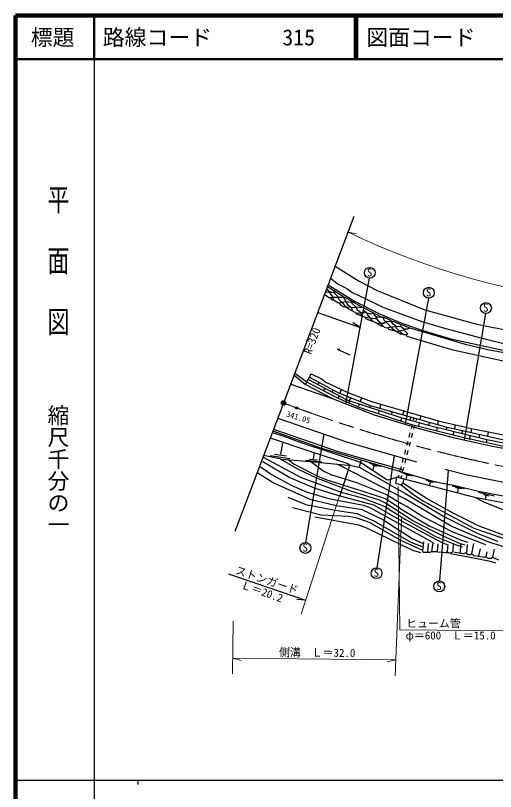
# Model space of a CAD drawing. Units: millimetres, scale not verified. Extents: x 40000 to 680000, y 20000 to 380000.
# Drawn here: x 40000 to 149959, y 202409 to 380000 of the extents above; entities that cross this region are included whole.
import ezdxf
from ezdxf.enums import TextEntityAlignment as Align

# ---------------------------------------------------------------- set-up
doc = ezdxf.new("R2010")
doc.units = ezdxf.units.MM
doc.header["$LTSCALE"] = 1000
doc.header["$PDMODE"] = 32
doc.header["$PDSIZE"] = 500
doc.linetypes.add('CHAIN', pattern=[18.5, 12, -1.5, 3.5, -1.5])
for name, color, linetype, lineweight in [('M-BGD', 7, 'Continuous', 25), ('M-BMK', 2, 'CHAIN', 13), ('M-BMK-SRVR', 3, 'Continuous', 25), ('M-STR-HTXT', 7, 'Continuous', 13), ('M-TTL', 2, 'Continuous', 140), ('M-TTL-BAND', 7, 'Continuous', 25), ('M-TTL-LINE', 7, 'Continuous', 50)]:
    doc.layers.add(name, color=color, linetype=linetype, lineweight=lineweight)
doc.layers.add('M-OTRS', color=6, linetype='Continuous')
doc.layers.add('M-TTL-TXT', color=7, linetype='Continuous')
doc.styles.add('@ＭＳ ゴシック', font='')
doc.styles.add('ＭＳ ゴシック', font='')
doc.styles.get('@ＭＳ ゴシック').set_extended_font_data('@MS Gothic')
doc.styles.get('ＭＳ ゴシック').set_extended_font_data('MS Gothic')

msp = doc.modelspace()

# ---------------------------------------------------------------- linework, layer by layer
at = {"layer": 'M-BGD'}
for p, q in [((113249, 322660), (118729, 319165)), ((112198, 319883), (113903, 318488)), ((115693, 291121), (121071, 319872)), ((111473, 317964), (115004, 315779)), ((111621, 318358), (117628, 314593)), ((113903, 318488), (115935, 317557)), ((118729, 319165), (122878, 317049)), ((110790, 316160), (111871, 315440)), ((111021, 316769), (111786, 316710)), ((112718, 315609), (111310, 317535)), ((111786, 316710), (111956, 316879)), ((111956, 316879), (112718, 316625)), ((112718, 316625), (112972, 316710)), ((112972, 317133), (113056, 316456)), ((112972, 316710), (113056, 316879)), ((113056, 316456), (113903, 315609)), ((115935, 317557), (117036, 316710)), ((117036, 316710), (121862, 314424)), ((122878, 317049), (133800, 312646)), ((111871, 315440), (112718, 315440)), ((112125, 315440), (112294, 315101)), ((112294, 315101), (112548, 314932)), ((112548, 314932), (112887, 314932)), ((112887, 314847), (112718, 315609)), ((112718, 315440), (112802, 315525)), ((112802, 315525), (115342, 315525)), ((113903, 314170), (112887, 314847)), ((113903, 315609), (113903, 315271)), ((113903, 315271), (114750, 314339)), ((115766, 314509), (113903, 314170)), ((114750, 314339), (114834, 314339)), ((114834, 314339), (115681, 313239)), ((115004, 315779), (116020, 313831)), ((115342, 315525), (119152, 313408)), ((116782, 314339), (115766, 314509)), ((117120, 314509), (116782, 314339)), ((117120, 314085), (117120, 314509)), ((117628, 314593), (123047, 311884)), ((121862, 314424), (124148, 313239)), ((134595, 315303), (129228, 286484)), ((114157, 314170), (114496, 313747)), ((114496, 313747), (115088, 313408)), ((115088, 313408), (117628, 313154)), ((115681, 313239), (118136, 311884)), ((116020, 313831), (116951, 313154)), ((116951, 313154), (117120, 312307)), ((117967, 313323), (117120, 314085)), ((117628, 313154), (117967, 313323)), ((117967, 313323), (119660, 313154)), ((118390, 312477), (117967, 313323)), ((119152, 313408), (119322, 313154)), ((119660, 313154), (124232, 310783)), ((119660, 312646), (120507, 311969)), ((124148, 313239), (133122, 309937)), ((133800, 312646), (145653, 309344)), ((109224, 312019), (118956, 308565)), ((118136, 311884), (118898, 311969)), ((118221, 311630), (118136, 311884)), ((120168, 310868), (118221, 311630)), ((118898, 312223), (118390, 312477)), ((119491, 311122), (118898, 312223)), ((118898, 311969), (118983, 312053)), ((118983, 312053), (119576, 312053)), ((119576, 312053), (119660, 311969)), ((119660, 311969), (120338, 312138)), ((122370, 310614), (120168, 310868)), ((120253, 310614), (120168, 310868)), ((120507, 311969), (121438, 311715)), ((120507, 311969), (120592, 311545)), ((120592, 311545), (121777, 310021)), ((121438, 311715), (122116, 311884)), ((122116, 311884), (122116, 311545)), ((122116, 311545), (122708, 311037)), ((122708, 311037), (122708, 310614)), ((122793, 310953), (122708, 310783)), ((124486, 310868), (122793, 310953)), ((123047, 311884), (127873, 309852)), ((126010, 310191), (124486, 310868)), ((147685, 311799), (142778, 282866)), ((118956, 308565), (117309, 309699)), ((121523, 310021), (120253, 310614)), ((121777, 310021), (121523, 310021)), ((122708, 309598), (121777, 310021)), ((122708, 310783), (122370, 310614)), ((122708, 310614), (124148, 308921)), ((122708, 309598), (124402, 309598)), ((123047, 309259), (122708, 309598)), ((123809, 308921), (123047, 309259)), ((124232, 310783), (124402, 310360)), ((124402, 310360), (126010, 308751)), ((124402, 309598), (124910, 309937)), ((124910, 309937), (126434, 310021)), ((126518, 309344), (126010, 310191)), ((126434, 310021), (130328, 308497)), ((127111, 308921), (126518, 309344)), ((127873, 309852), (133112, 308011)), ((128381, 309175), (128212, 308921)), ((133122, 309937), (138287, 308413)), ((145653, 309344), (162248, 306042)), ((124148, 308921), (123809, 308921)), ((124148, 308921), (124656, 308582)), ((124656, 308582), (125333, 308497)), ((125333, 308497), (126010, 308751)), ((125333, 308497), (125418, 308243)), ((125418, 308243), (127450, 307651)), ((126010, 308751), (128212, 308921)), ((126010, 308751), (126180, 308751)), ((126180, 308751), (126180, 308413)), ((126180, 308413), (128127, 307143)), ((127111, 308836), (127111, 308921)), ((127280, 308413), (127111, 308836)), ((128550, 307143), (127280, 308413)), ((127450, 307651), (127958, 307820)), ((129143, 308074), (128127, 307735)), ((128212, 308921), (129143, 308243)), ((129143, 308243), (129143, 307905)), ((129228, 308243), (129143, 308074)), ((129143, 307905), (129820, 307227)), ((129905, 308243), (129228, 308243)), ((130328, 308497), (129905, 308243)), ((130328, 308497), (143028, 304772)), ((133112, 308011), (139726, 306042)), ((138287, 308413), (147770, 305957)), ((128127, 307143), (128550, 307143)), ((128974, 306889), (128550, 307143)), ((129482, 306889), (128974, 306889)), ((129651, 306973), (129482, 306889)), ((129482, 306889), (129651, 306635)), ((129820, 307227), (129651, 306973)), ((129651, 306635), (139896, 303587)), ((139726, 306042), (155474, 302571)), ((147770, 305957), (155390, 304095)), ((143028, 304772), (148532, 303502)), ((114310, 303555), (113682, 303618)), ((113682, 303618), (116561, 302348)), ((139896, 303587), (152765, 300708)), ((148532, 303502), (158099, 301724)), ((103811, 297705), (106452, 295543)), ((103976, 298142), (106791, 296051)), ((106452, 295543), (107722, 297999)), ((107130, 296729), (115935, 292072)), ((107384, 297237), (114157, 293596)), ((107722, 297999), (110093, 296813)), ((110093, 296813), (111109, 296051)), ((103038, 295661), (112802, 292241)), ((106452, 295543), (112802, 292241)), ((106791, 296051), (113903, 292411)), ((109587, 296052), (109313, 295574)), ((111109, 296051), (116274, 293681)), ((110901, 294734), (110516, 294104)), ((112718, 294358), (112513, 293881)), ((114157, 293596), (114580, 293427)), ((114665, 294443), (114258, 293555)), ((114580, 293427), (121269, 290717)), ((116274, 293681), (121523, 291649)), ((112802, 292241), (122200, 288601)), ((114157, 293003), (113903, 292411)), ((113903, 292411), (118644, 290379)), ((115935, 292072), (128466, 287923)), ((116782, 292495), (116443, 291903)), ((116443, 291903), (116443, 291310)), ((119237, 292495), (118983, 291649)), ((121523, 291649), (136848, 287246)), ((118814, 291056), (118475, 290633)), ((118644, 290379), (130498, 286484)), ((121269, 290717), (121171, 290338)), ((121269, 290717), (138795, 285807)), ((123216, 289532), (123047, 288855)), ((123640, 290971), (123470, 290125)), ((100091, 287869), (116020, 282335)), ((122200, 288601), (132445, 285468)), ((126260, 289319), (126095, 288685)), ((128466, 287923), (128217, 287233)), ((128466, 287923), (134646, 286230)), ((128974, 289447), (128666, 288645)), ((130565, 288113), (130327, 287413)), ((131268, 287916), (131127, 287381)), ((131831, 287758), (131692, 287228)), ((132868, 288347), (132635, 287533)), ((130498, 286484), (144214, 283013)), ((130873, 286413), (130619, 285446)), ((131438, 286261), (131184, 285294)), ((132530, 286738), (132276, 286061)), ((134816, 286907), (134646, 286230)), ((134646, 286230), (147939, 282928)), ((136848, 287246), (136655, 286406)), ((136848, 287246), (144468, 285468)), ((140742, 286315), (140573, 285468)), ((98847, 284580), (101203, 283775)), ((98982, 284937), (109839, 281065)), ((99133, 285338), (113903, 280219)), ((110601, 284198), (106452, 259391)), ((130365, 284479), (130111, 283512)), ((130930, 284327), (130676, 283359)), ((132445, 285468), (140234, 283436)), ((136585, 285748), (136424, 284875)), ((138795, 285807), (138640, 285238)), ((138795, 285807), (143118, 284874)), ((140404, 284791), (140211, 284026)), ((142403, 285049), (142261, 284339)), ((143113, 284875), (153950, 282420)), ((144468, 285468), (144298, 284621)), ((144468, 285468), (158776, 282674)), ((148276, 284724), (148094, 283747)), ((98375, 283333), (107214, 280388)), ((101203, 283775), (105606, 282166)), ((129857, 282545), (129603, 281577)), ((130422, 282392), (130168, 281425)), ((140234, 283436), (149294, 281404)), ((144143, 283871), (143959, 283077)), ((152088, 281319), (144214, 283013)), ((146330, 284113), (146161, 283351)), ((147939, 282928), (147826, 282236)), ((147939, 282928), (159623, 280642)), ((100814, 279633), (101236, 282114)), ((105606, 282166), (119068, 277763)), ((109839, 281065), (135408, 273530)), ((116020, 282335), (131852, 277848)), ((129349, 280610), (129095, 279643)), ((149294, 281404), (163010, 278864)), ((96703, 278911), (105436, 274292)), ((100949, 278441), (96844, 279285)), ((98369, 279340), (102827, 278638)), ((99363, 279633), (102090, 279247)), ((107214, 280388), (116104, 277509)), ((108269, 278556), (108468, 279808)), ((113903, 280219), (128720, 275985)), ((126710, 279305), (122742, 253621)), ((129914, 280458), (129660, 279491)), ((96631, 277933), (102812, 274292)), ((104674, 276155), (100702, 278492)), ((100949, 278441), (109331, 277763)), ((102531, 278313), (103828, 277340)), ((103828, 277340), (109077, 274631)), ((106513, 278205), (110153, 277889)), ((107286, 278486), (109217, 278310)), ((107626, 277901), (110516, 275816)), ((109331, 277763), (109867, 277676)), ((109839, 277679), (116866, 277001)), ((114157, 277086), (113497, 277326)), ((129312, 269297), (114157, 277086)), ((116612, 277171), (114326, 270059)), ((116104, 277509), (116612, 277171)), ((119068, 277763), (118729, 276663)), ((119180, 278313), (119068, 277763)), ((119068, 277763), (125079, 273784)), ((121115, 277530), (123619, 276843)), ((121754, 277124), (122839, 276851)), ((128841, 278676), (128587, 277709)), ((129406, 278524), (129152, 277556)), ((99002, 273022), (95344, 275318)), ((95916, 276829), (98832, 274885)), ((108992, 274123), (104674, 276155)), ((110516, 275816), (112210, 274969)), ((116866, 277001), (118729, 276663)), ((118729, 276663), (129566, 270482)), ((122121, 276843), (121895, 276032)), ((128333, 276742), (128079, 275774)), ((128287, 275479), (131026, 274683)), ((128720, 275985), (128612, 275533)), ((128898, 276589), (128644, 275622)), ((139134, 275901), (137102, 250585)), ((138372, 276155), (143452, 274885)), ((98832, 274885), (103320, 272429)), ((102812, 274292), (108569, 271837)), ((105436, 274292), (114580, 270905)), ((116782, 271159), (108992, 274123)), ((109077, 274631), (111109, 273784)), ((111109, 273784), (119322, 271244)), ((112210, 274969), (118136, 273107)), ((125079, 273784), (125502, 273699)), ((125502, 273699), (127280, 274377)), ((127280, 274377), (127026, 272937)), ((145568, 269635), (127280, 274377)), ((127825, 274807), (127684, 274272)), ((128390, 274655), (128250, 274125)), ((128936, 273947), (128720, 273022)), ((129177, 274995), (130230, 274722)), ((129621, 274778), (129426, 273915)), ((134029, 273769), (136260, 273181)), ((135408, 273530), (137779, 272937)), ((143452, 274885), (155474, 272514)), ((107722, 269127), (99002, 273022)), ((103320, 272429), (106791, 270905)), ((108569, 271837), (114326, 270059)), ((118136, 273107), (124994, 270397)), ((127026, 272937), (128381, 272599)), ((128720, 273022), (128381, 272599)), ((128381, 272599), (131260, 270313)), ((128720, 273022), (134562, 269297)), ((134570, 273451), (135620, 273197)), ((135012, 273217), (134866, 272500)), ((137779, 272937), (140404, 272514)), ((140059, 272380), (142872, 271766)), ((140404, 272514), (142266, 272091)), ((140828, 272016), (142155, 271756)), ((141426, 271803), (141218, 270882)), ((142266, 272091), (146076, 271159)), ((106791, 270905), (111786, 269466)), ((114326, 270059), (114242, 270059)), ((114326, 270059), (122031, 268027)), ((114580, 270905), (119745, 269551)), ((123386, 269043), (116782, 271159)), ((119322, 271244), (124910, 269381)), ((124994, 270397), (128296, 268365)), ((129566, 270482), (138287, 265233)), ((131260, 270313), (133461, 268873)), ((146076, 271159), (155644, 269297)), ((146076, 270905), (149717, 270059)), ((147237, 270351), (148431, 270086)), ((147733, 270138), (147600, 269297)), ((102388, 269805), (106537, 268111)), ((113564, 267773), (107722, 269127)), ((111786, 269466), (119745, 267942)), ((119745, 269551), (124571, 267603)), ((124740, 268365), (123386, 269043)), ((131006, 264386), (124740, 268365)), ((124910, 269381), (128635, 266841)), ((128296, 268365), (129482, 267688)), ((139811, 263116), (129312, 269297)), ((133461, 268873), (144976, 262693)), ((134562, 269297), (140150, 266164)), ((145568, 269635), (147177, 268704)), ((157676, 267349), (145568, 269635)), ((147177, 268704), (155728, 265317)), ((103489, 267434), (110008, 265741)), ((106537, 268111), (113226, 266757)), ((113226, 266757), (118221, 265995)), ((119506, 266866), (113564, 267773)), ((119506, 266866), (124148, 264640)), ((119745, 267942), (121354, 267349)), ((121354, 267349), (135408, 259560)), ((122031, 268027), (129143, 263963)), ((124571, 267603), (129312, 264640)), ((128635, 266841), (134731, 263201)), ((133122, 265402), (129482, 267688)), ((108569, 265233), (118560, 263455)), ((110008, 265741), (116274, 265402)), ((116274, 265402), (117967, 265148)), ((117967, 265148), (121015, 264047)), ((118221, 265995), (122116, 264386)), ((124148, 264640), (130836, 260322)), ((136255, 260661), (129312, 264640)), ((140150, 261761), (133122, 265402)), ((138287, 265233), (145907, 261423)), ((140150, 266164), (146161, 263201)), ((118560, 263455), (120422, 262777)), ((121015, 264047), (128212, 259899)), ((122116, 264386), (130582, 259475)), ((129143, 263963), (137525, 259475)), ((137948, 260830), (131006, 264386)), ((134731, 263201), (141843, 259983)), ((148024, 259645), (139811, 263116)), ((146161, 263201), (153188, 260576)), ((120422, 262777), (130921, 257613)), ((147770, 258883), (140150, 261761)), ((144976, 262693), (154797, 259306)), ((145907, 261423), (150394, 259729)), ((128212, 259899), (133243, 257672)), ((130582, 259475), (133326, 258394)), ((130836, 260322), (133415, 259158)), ((133461, 259560), (133207, 257359)), ((135578, 259306), (135324, 257359)), ((135408, 259560), (135578, 259306)), ((135578, 259306), (135916, 259221)), ((141674, 258544), (136255, 260661)), ((137525, 259475), (139049, 258883)), ((141928, 259052), (137948, 260830)), ((141843, 259983), (143621, 259475)), ((152003, 258290), (148024, 259645)), ((130921, 257613), (132784, 257105)), ((134562, 259137), (134392, 257189)), ((136763, 259052), (136594, 257443)), ((139049, 258883), (138880, 257359)), ((140234, 259052), (140150, 257359)), ((141928, 258544), (141674, 258544)), ((141928, 259052), (141843, 257020)), ((143028, 258798), (141928, 259052)), ((142436, 258290), (141928, 258544)), ((143452, 258967), (143282, 257189)), ((144891, 259137), (144468, 256851)), ((146415, 257951), (146076, 256343)), ((149632, 257867), (149294, 256004)), ((133207, 257359), (133376, 257189)), ((133376, 257189), (134985, 257189)), ((134985, 257189), (135324, 257359)), ((135493, 257274), (135324, 257359)), ((136340, 257274), (135493, 257274)), ((136594, 257443), (136340, 257274)), ((136594, 257443), (136678, 257274)), ((136678, 257274), (138626, 257105)), ((138880, 257359), (138626, 257105)), ((138626, 257020), (138626, 257105)), ((139557, 256935), (138626, 257020)), ((138880, 257359), (139303, 256935)), ((139980, 257105), (139557, 256935)), ((139726, 256766), (139557, 256935)), ((148786, 255073), (139726, 256766)), ((140150, 257359), (139980, 257105)), ((140742, 257105), (140573, 257274)), ((142605, 256766), (140742, 257105)), ((143198, 257020), (142605, 256766)), ((143282, 257189), (143198, 257020)), ((143367, 256766), (143198, 257020)), ((143706, 256597), (143367, 256766)), ((144214, 256597), (143706, 256597)), ((144468, 256851), (144214, 256597)), ((144468, 256851), (144891, 256427)), ((144891, 256427), (147431, 256004)), ((147431, 256004), (147600, 256089)), ((147600, 256089), (147770, 256089)), ((147939, 257274), (147770, 256089)), ((147770, 256089), (148278, 255835)), ((148278, 255835), (149040, 255835)), ((149040, 255835), (149294, 256004)), ((149294, 256004), (150648, 255411)), ((150056, 254649), (148786, 255073)), ((88757, 252194), (106465, 246207)), ((106465, 246207), (104469, 246335))]:
    msp.add_line(p, q, dxfattribs=at)
for centre, radius in [((121163, 321118), 1250), ((134687, 316550), 1250), ((147777, 313046), 1250), ((104406, 290196), 100), ((104406, 290196), 80), ((104406, 290196), 60), ((104406, 290196), 40), ((104406, 290196), 20), ((104406, 290196), 20), ((106419, 258141), 1250), ((122708, 252371), 1250), ((137068, 249335), 1250)]:
    msp.add_circle(centre, radius, dxfattribs=at)
msp.add_point((104406, 290196), dxfattribs=at)
at = {"layer": 'M-BMK'}
msp.add_arc((216487, 595617), 325337, 249.28235, 266.85761, dxfattribs=at)
at = {"layer": 'M-BMK-SRVR'}
for p, q in [((117525, 333967), (101395, 291318)), ((101395, 291318), (90281, 261931))]:
    msp.add_line(p, q, dxfattribs=at)
msp.add_circle((101395, 291318), 500, dxfattribs=at)
msp.add_point((101395, 291318), dxfattribs=at)
at = {"layer": 'M-OTRS'}
msp.add_point((101395, 291318), dxfattribs=at)
at = {"layer": 'M-STR-HTXT'}
for p, q in [((116172, 330390), (118138, 330034)), ((127699, 272238), (128042, 239409)), ((114242, 270059), (105412, 242979)), ((128459, 264911), (126942, 228911)), ((89858, 241357), (89688, 229334)), ((128042, 239409), (157845, 239155)), ((127111, 232551), (89739, 232897)), ((89739, 232897), (91665, 232361)), ((127111, 232551), (125174, 232052))]:
    msp.add_line(p, q, dxfattribs=at)
msp.add_arc((193337, 493816), 180728, 244.72454, 283.5765, dxfattribs=at)
at = {"layer": 'M-TTL'}
for p, q in [((40000, 380000), (40000, 20000)), ((680000, 380000), (40000, 380000))]:
    msp.add_line(p, q, dxfattribs=at)
at = {"layer": 'M-TTL-BAND'}
for p, q in [((58000, 370000), (58000, 20000)), ((40000, 205000), (579000, 205000)), ((68000, 205000), (68000, 204000))]:
    msp.add_line(p, q, dxfattribs=at)
at = {"layer": 'M-TTL-LINE'}
for p, q in [((58000, 380000), (58000, 370000)), ((117750, 380000), (117750, 370000)), ((118250, 380000), (118250, 370000)), ((40000, 370000), (680000, 370000))]:
    msp.add_line(p, q, dxfattribs=at)

# ---------------------------------------------------------------- texts
at = {"layer": 'M-BGD', "style": 'ＭＳ ゴシック'}
for p in [(120485, 319745), (134008, 315176), (147099, 311672), (105740, 256767), (122030, 250998), (136390, 247962)]:
    msp.add_text('S', height=1833, dxfattribs=at).set_placement(p, align=Align.BOTTOM_LEFT)
for s, height, rotation, p in [('R=320', 1833, 69.284, (108209, 302107)), ('341.05', 1320, 342.658, (101785, 287889))]:
    msp.add_text(s, height=height, rotation=rotation, dxfattribs=at).set_placement(p, align=Align.BOTTOM_LEFT)
at = {"layer": 'M-STR-HTXT', "style": 'ＭＳ ゴシック'}
for s, rotation, p in [('ストンガード', 341.32, (90020, 251767)), ('Ｌ＝20.2', 340.506, (91254, 248471)), ('側溝\u3000Ｌ＝32.0', 359.471, (100345, 232799))]:
    msp.add_text(s, height=1833, rotation=rotation, dxfattribs=at).set_placement(p, align=Align.BOTTOM_LEFT)
for s, p in [('ヒューム管', (129483, 239397)), ('φ＝600\u3000Ｌ＝15.0', (129369, 236648))]:
    msp.add_text(s, height=1833, dxfattribs=at).set_placement(p, align=Align.BOTTOM_LEFT)
at = {"layer": 'M-TTL-BAND', "style": '@ＭＳ ゴシック', "width": 1.4}
msp.add_text('平  面  図', height=3666, rotation=270, dxfattribs=at).set_placement((49777, 306475), align=Align.MIDDLE_RIGHT)
at = {"layer": 'M-TTL-BAND', "style": '@ＭＳ ゴシック'}
msp.add_text('縮尺千分の一', height=3666, rotation=270, dxfattribs=at).set_placement((49777, 261030), align=Align.MIDDLE_RIGHT)
at = {"layer": 'M-TTL-TXT', "style": 'ＭＳ ゴシック'}
msp.add_text('標題', height=3666, dxfattribs=at).set_placement((48500, 375000), align=Align.MIDDLE_CENTER)
for s, p in [('路線コード', (60000, 375000)), ('315', (101142, 375000)), ('図面コード', (120380, 375000))]:
    msp.add_text(s, height=3666, dxfattribs=at).set_placement(p, align=Align.MIDDLE_LEFT)

doc.saveas('drawing.dxf')
